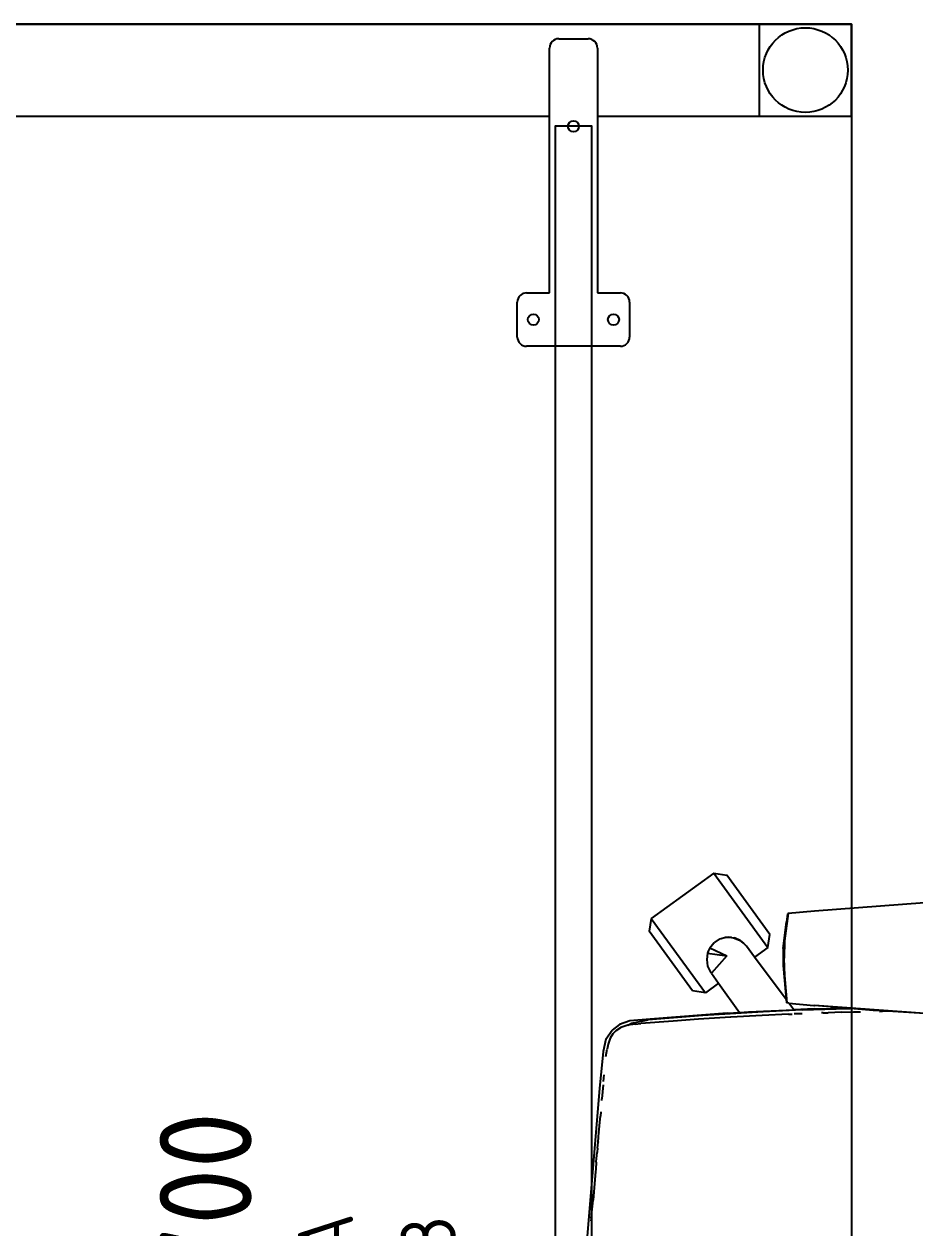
# Model space of a CAD drawing. Header units: millimetres. Extents: x 151130 to 215929, y 2134 to 34533.
# Drawn here: x 169430 to 169914, y 23129 to 23783 of the extents above; entities that cross this region are included whole.
import ezdxf

# ---------------------------------------------------------------- set-up
doc = ezdxf.new("R2010")
doc.units = ezdxf.units.MM
for name, color, linetype in [('2D', 7, 'Continuous'), ('MUEBLES', 8, 'Continuous'), ('OH CUBIERTA', 3, 'Continuous'), ('OH TEXTO', 1, 'Continuous'), ('OH!-Furniture', 7, 'Continuous'), ('OH!_LAM- A', 4, 'Continuous'), ('OH-_LAM-B', 6, 'Continuous')]:
    doc.layers.add(name, color=color, linetype=linetype)
doc.styles.get("Standard").update_dxf_attribs({"font": 'isocp2.shx'})

# ---------------------------------------------------------------- blocks, each defined once
blk = doc.blocks.new('SILLA YON')
for p, q in [((432, 270.64), (455.51, 303)), ((462.5, 304.11), (433.11, 263.66)), ((462.5, 304.11), (455.51, 303)), ((462.5, 304.11), (496.48, 279.42)), ((348.09, 287.82), (407.86, 283.45)), ((407.86, 283.45), (422.07, 282.07)), ((422.07, 282.07), (424.03, 267.22)), ((422.07, 282.07), (422.27, 282.01)), ((422.27, 282.01), (422.48, 281.95)), ((422.48, 281.95), (423.1, 277.63)), ((424.81, 263.08), (423.1, 277.63)), ((496.48, 279.42), (467.09, 238.97)), ((496.48, 279.42), (497.58, 272.44)), ((433.11, 263.66), (432, 270.64)), ((448.11, 267.41), (451.3, 268.85)), ((451.34, 268.73), (448.16, 267.36)), ((452.97, 269.14), (451.3, 268.85)), ((452.97, 269.14), (451.34, 268.73)), ((452.97, 269.14), (453.72, 269.14)), ((453.72, 269.14), (454.77, 269.26)), ((453.72, 269.14), (456.23, 269.12)), ((456.23, 269.12), (454.77, 269.26)), ((456.23, 269.12), (458.45, 268.44)), ((458.45, 268.44), (459.35, 268.2)), ((459.55, 268.1), (459.35, 268.2)), ((459.55, 268.1), (461.98, 266.49)), ((474.07, 240.08), (497.58, 272.44)), ((424.03, 267.22), (424.29, 257.83)), ((424.81, 263.08), (424.81, 253.85)), ((433.11, 263.66), (440.31, 258.42)), ((440.31, 258.42), (444.78, 264.43)), ((444.78, 264.43), (445.4, 265.11)), ((446.4, 265.92), (445.4, 265.11)), ((446.4, 265.92), (448.11, 267.41)), ((448.16, 267.36), (446.4, 265.92)), ((464.66, 263.51), (455.38, 259.2)), ((461.98, 266.49), (462.2, 266.39)), ((462.44, 266.18), (462.2, 266.39)), ((464.66, 263.51), (462.44, 266.18)), ((464.66, 263.51), (465.09, 262.74)), ((464.66, 263.51), (465.5, 261.57)), ((465.09, 262.74), (465.5, 261.57)), ((465.5, 261.57), (465.89, 260.66)), ((423.2, 235.45), (440.31, 258.42)), ((423.91, 248.44), (424.29, 257.83)), ((465.89, 260.66), (455.38, 259.2)), ((455.38, 259.2), (463.78, 249.7)), ((466.37, 257.18), (465.84, 253.57)), ((465.89, 260.66), (466.37, 257.18)), ((424.81, 253.85), (423.2, 235.45)), ((463.78, 249.7), (459.88, 244.21)), ((463.78, 249.7), (464.21, 250.31)), ((465.84, 253.57), (464.21, 250.31)), ((422.65, 233.53), (423.91, 248.44)), ((459.88, 244.21), (448.62, 228.31)), ((459.88, 244.21), (467.09, 238.97)), ((423.2, 235.45), (423.04, 233.56)), ((467.09, 238.97), (474.07, 240.08)), ((347.94, 227.79), (407.72, 232.12)), ((347.94, 227.79), (368.12, 229.01)), ((368.12, 229.01), (375.95, 229.48)), ((368.12, 229.01), (369.52, 229)), ((369.52, 229), (369.75, 229)), ((369.75, 229), (370.91, 228.98)), ((372.56, 228.95), (370.91, 228.98)), ((375.95, 229.48), (388.49, 230.52)), ((388.49, 230.52), (390.49, 230.69)), ((389.89, 230.51), (388.49, 230.52)), ((414.43, 229.79), (389.89, 230.51)), ((407.76, 230.37), (389.89, 230.51)), ((390.49, 230.69), (407.72, 232.12)), ((407.76, 230.37), (390.49, 230.69)), ((408.11, 232.15), (407.72, 232.12)), ((407.76, 230.37), (419.01, 229.82)), ((421.7, 233.44), (408.11, 232.15)), ((414.43, 229.79), (435.74, 228.69)), ((419.01, 229.82), (421.7, 233.44)), ((443.73, 228.62), (419.01, 229.82)), ((421.7, 233.44), (422.65, 233.53)), ((422.65, 233.53), (423.04, 233.56)), ((386.67, 228.65), (382.77, 228.75)), ((393.19, 228.45), (386.67, 228.65)), ((393.19, 228.45), (400.37, 228.25)), ((403.18, 228.15), (400.37, 228.25)), ((403.18, 228.15), (404.08, 228.12)), ((414.59, 227.7), (418.11, 227.56)), ((418.11, 227.56), (418.82, 227.53)), ((421.85, 227.4), (420.01, 227.48)), ((421.89, 227.4), (421.85, 227.4)), ((421.89, 227.4), (436.17, 226.71)), ((435.74, 228.69), (468.53, 226.74)), ((436.17, 226.71), (453.29, 225.76)), ((448.62, 228.31), (443.73, 228.62)), ((455.23, 227.91), (448.62, 228.31)), ((453.29, 225.76), (453.35, 225.75)), ((453.35, 225.75), (470.79, 224.64)), ((455.23, 227.91), (497.12, 224.81)), ((468.53, 226.74), (498.18, 224.45)), ((470.79, 224.64), (484.63, 223.67)), ((484.63, 223.67), (502.22, 222.3)), ((497.12, 224.81), (508.16, 223.86)), ((507.3, 222.6), (498.18, 224.45)), ((509.19, 221.46), (507.3, 222.6)), ((508.16, 223.86), (513.79, 221.83)), ((505.22, 222.06), (502.22, 222.3)), ((505.22, 222.06), (509.19, 221.46)), ((509.28, 221.45), (509.19, 221.46)), ((509.28, 221.45), (512.93, 220.22)), ((515.49, 218.65), (512.93, 220.22)), ((513.79, 221.83), (517.75, 218.76)), ((515.49, 218.65), (517.33, 216.79)), ((517.33, 216.79), (518.79, 214.45)), ((521.07, 213.9), (517.75, 218.76)), ((518.79, 214.45), (519.96, 211.21)), ((519.96, 211.21), (520.52, 208.5)), ((521.07, 213.9), (522.68, 207.1)), ((521.13, 204.36), (520.52, 208.5)), ((522.68, 207.1), (524.56, 187.04)), ((522.41, 190.9), (522.07, 194.49)), ((522.59, 188.98), (523.3, 181.45)), ((524.56, 187.04), (532.1, 98.1)), ((523.38, 180.56), (523.3, 181.45)), ((523.93, 174.36), (524.13, 172)), ((524.43, 168.87), (524.13, 172)), ((524.76, 164.8), (524.43, 168.87)), ((524.88, 163.6), (524.76, 164.8)), ((524.88, 163.6), (524.93, 163.36)), ((524.93, 163.36), (524.91, 163.27)), ((525.15, 160.4), (524.91, 163.27)), ((525.36, 158.16), (525.15, 160.4)), ((525.36, 158.16), (525.41, 157.89)), ((525.65, 154.65), (525.41, 157.89)), ((525.65, 154.65), (525.89, 152.47)), ((525.89, 152.47), (525.87, 152.38)), ((526.15, 148.97), (525.87, 152.38)), ((526.32, 147.22), (526.15, 148.97)), ((526.35, 147.09), (526.32, 147.22)), ((526.35, 147.09), (526.64, 143.32)), ((526.64, 143.32), (526.79, 141.74)), ((526.79, 141.74), (527.14, 137.69)), ((527.14, 137.69), (528.12, 126.43)), ((529.04, 116.56), (528.12, 126.43)), ((529.04, 116.56), (529.01, 116.39)), ((529.11, 115.22), (529.01, 116.39))]:
    blk.add_line(p, q)
blk = doc.blocks.new('CUR25.15070')
at = {"layer": 'OH CUBIERTA'}
blk.add_lwpolyline([(0, 0), (0, 700), (1500, 700), (1500, 0)], close=True, dxfattribs=at)
at = {"layer": 'OH TEXTO', "insert": (601.78, 375.84), "char_height": 50, "attachment_point": 1}
blk.add_mtext_dynamic_manual_height_columns('1500 X 700', width=453.8263, gutter_width=12.5, heights=[0], dxfattribs=at)
at = {"layer": 'OH!_LAM- A', "insert": (622.28, 300.74), "char_height": 50, "width": 489.7613, "attachment_point": 1}
blk.add_mtext('{\\H0.6x;CUR25.15070.A}', dxfattribs=at)
at = {"layer": 'OH-_LAM-B', "insert": (622.28, 245.03), "char_height": 50, "width": 489.7613, "attachment_point": 1}
blk.add_mtext('{\\H0.6x;CUR25.15070.B}', dxfattribs=at)
blk = doc.blocks.new('SP.LI.5LTD.140')
at = {"layer": '2D'}
for p, q in [((5, -697), (5, 697)), ((55, -164), (55, -533)), ((175, -515.5), (156, -515.5)), ((151, -520.5), (151, -533)), ((180, -571.5), (180, -520.5)), ((151, -533), (18, -533)), ((13, -538), (13, -554)), ((18, -559), (151, -559)), ((55, -559), (55, -697)), ((151, -559), (151, -571.5)), ((156, -576.5), (175, -576.5)), ((55, -647), (5, -647)), ((55, -697), (5, -697))]:
    blk.add_line(p, q, dxfattribs=at)
at = {"layer": '2D', "extrusion": (0, 0, -1)}
for centre, major_axis, start_param, end_param in [((156, -520.5), (-3.54, 3.54), 5.497787, 7.068583), ((175, -520.5), (3.54, 3.54), -0.785398, 0.785398), ((165.5, -524.25), (2.12, 2.12), 2.356194490192319, 8.639379797371905), ((18, -538), (-3.54, 3.54), 5.497787, 7.068583), ((60.5, -546), (2.12, 2.12), 2.356194490192319, 8.639379797371905), ((18, -554), (3.54, 3.54), 2.356194, 3.926991), ((165.5, -567.75), (2.12, 2.12), 2.356194490192319, 8.639379797371905), ((156, -571.5), (3.54, 3.54), 2.356194, 3.926991), ((175, -571.5), (-3.54, 3.54), 2.356194, 3.926991), ((30, -672), (16.26, 16.26), -0.785398, 5.497787)]:
    blk.add_ellipse(centre, major_axis=major_axis, ratio=1, start_param=start_param, end_param=end_param, dxfattribs=at)
blk = doc.blocks.new('B4')
at = {"layer": 'MUEBLES'}
blk.add_lwpolyline([(-1469.5, -1259), (-55.5, -1259), (-55.5, -1239), (-1469.5, -1239)], close=True, dxfattribs=at)
at = {"xscale": -1}
blk.add_blockref('SP.LI.5LTD.140', (5, -703), dxfattribs=at)
at = {"layer": 'OH CUBIERTA'}
blk.add_blockref('CUR25.15070', (-1500, -1400), dxfattribs=at)
at = {"layer": 'OH!-Furniture', "xscale": -1, "rotation": 270}
blk.add_blockref('SILLA YON', (-765.19, -1787.74, -3132), dxfattribs=at)

msp = doc.modelspace()

# ---------------------------------------------------------------- block references
at = {"color": 5, "rotation": 90}
msp.add_blockref('B4', (168479.88, 23783.22), dxfattribs=at)

doc.saveas('drawing.dxf')
